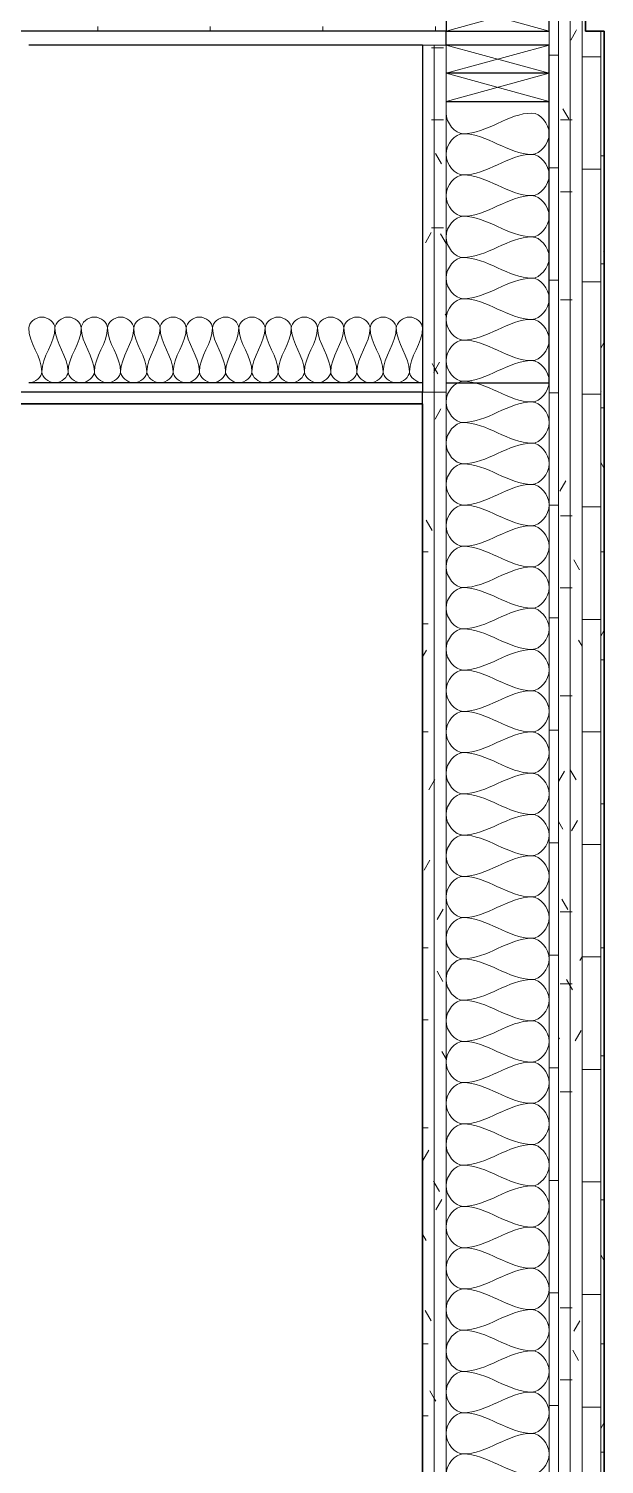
# Model space of a CAD drawing. Header units: inches. Extents: x 6 to 8416, y -388 to 6104.
# Drawn here: x 2981.2 to 3011.9, y 5399.4 to 5476 of the extents above; entities that cross this region are included whole.
import ezdxf

# ---------------------------------------------------------------- set-up
doc = ezdxf.new("R2010")
doc.units = ezdxf.units.IN
doc.header["$MEASUREMENT"] = 0
for name, color, linetype, lineweight in [('A-DETL', 90, 'Continuous', 13), ('A-DETL-GENF', 92, 'Continuous', 13), ('A-FLOR', 192, 'Continuous', 18), ('A-FLOR-MCUT', 51, 'Continuous', 25), ('A-FLOR-PATT', 8, 'Continuous', 35), ('A-WALL', 113, 'Continuous', 25), ('A-WALL-PATT', 111, 'Continuous', 35)]:
    doc.layers.add(name, color=color, linetype=linetype, lineweight=lineweight)
pattern_1 = [(0, (2876.843, 3038.5), (0, 6), []), (90, (2876.843, 3038.5), (-6, 4e-16), [])]
pattern_2 = [(0, (2876.84, 3038.5), (0, 60), [60, 0, 0, 0]), (284.036, (2917.643, 3050.5), (59.99915, -180.000494), [12.369, -235.017]), (284.036, (2915.243, 3050.5), (59.99915, -180.000494), [12.369, -235.017]), (284.036, (2912.843, 3050.5), (59.99915, -180.000494), [12.369, -235.017]), (284.036, (2881.643, 3062.5), (59.99915, -180.000494), [12.369, -235.017]), (284.036, (2879.243, 3062.5), (59.99915, -180.000494), [12.369, -235.017]), (284.036, (2876.843, 3062.5), (59.99915, -180.000494), [12.369, -235.017]), (284.036, (2899.643, 3074.5), (59.99915, -180.000494), [12.369, -235.017]), (284.036, (2897.243, 3074.5), (59.99915, -180.000494), [12.369, -235.017]), (284.036, (2894.843, 3074.5), (59.99915, -180.000494), [12.369, -235.017]), (284.036, (2917.643, 3086.5), (59.99915, -180.000494), [12.369, -235.017]), (284.036, (2915.243, 3086.5), (59.99915, -180.000494), [12.369, -235.017]), (284.036, (2912.843, 3086.5), (59.99915, -180.000494), [12.369, -235.017]), (284.036, (2881.643, 3098.5), (59.99915, -180.000494), [12.369, -235.017]), (284.036, (2879.243, 3098.5), (59.99915, -180.000494), [12.369, -235.017]), (284.036, (2876.843, 3098.5), (59.99915, -180.000494), [12.369, -235.017]), (0, (2876.84, 3044.5), (0, 60), [60, 0, 0, 0]), (0, (2876.84, 3050.5), (0, 60), [60, 0, 0, 0]), (0, (2876.84, 3056.5), (0, 60), [60, 0, 0, 0]), (0, (2876.84, 3062.5), (0, 60), [60, 0, 0, 0]), (0, (2876.84, 3068.5), (0, 60), [60, 0, 0, 0]), (0, (2876.84, 3074.5), (0, 60), [60, 0, 0, 0]), (0, (2876.84, 3080.5), (0, 60), [60, 0, 0, 0]), (0, (2876.84, 3086.5), (0, 60), [60, 0, 0, 0]), (0, (2876.84, 3092.5), (0, 60), [60, 0, 0, 0])]
pattern_3 = [(0, (2876.843, 3038.5), (7.68, 1.92), [0.6336, -5.126, 0.6336, -5.126, -30.72]), (0, (2876.843, 3038.5), (7.68, 1.92), [-11.52, 0.6336, -10.886, 0.6336, -5.126, -13.44]), (0, (2876.843, 3038.5), (7.68, 1.92), [-28.8, 0.6336, -3.206, 0.6336, -8.966]), (120, (2879.723, 3039.46), (-5.5027688, 5.6910751), [0.6336, -5.126, 0.6336, -5.126, -30.72]), (120, (2879.723, 3039.46), (-5.5027688, 5.6910751), [-11.52, 0.6336, -10.886, 0.6336, -5.126, -13.44]), (120, (2879.723, 3039.46), (-5.5027688, 5.6910751), [-28.8, 0.6336, -3.206, 0.6336, -8.966]), (240, (2880.683, 3043.3), (-2.1772312, -7.6110751), [0.6336, -5.126, 0.6336, -5.126, -30.72]), (240, (2880.683, 3043.3), (-2.1772312, -7.6110751), [-11.52, 0.6336, -10.886, 0.6336, -5.126, -13.44]), (240, (2880.683, 3043.3), (-2.1772312, -7.6110751), [-28.8, 0.6336, -3.206, 0.6336, -8.966])]
pattern_4 = [(0, (-102.132, 3038.5), (7.68, 1.92), [0.6336, -5.126, 0.6336, -5.126, -30.72]), (0, (-102.132, 3038.5), (7.68, 1.92), [-11.52, 0.6336, -10.886, 0.6336, -5.126, -13.44]), (0, (-102.132, 3038.5), (7.68, 1.92), [-28.8, 0.6336, -3.206, 0.6336, -8.966]), (120, (-99.252, 3039.46), (-5.5027688, 5.6910751), [0.6336, -5.126, 0.6336, -5.126, -30.72]), (120, (-99.252, 3039.46), (-5.5027688, 5.6910751), [-11.52, 0.6336, -10.886, 0.6336, -5.126, -13.44]), (120, (-99.252, 3039.46), (-5.5027688, 5.6910751), [-28.8, 0.6336, -3.206, 0.6336, -8.966]), (240, (-98.292, 3043.3), (-2.1772312, -7.6110751), [0.6336, -5.126, 0.6336, -5.126, -30.72]), (240, (-98.292, 3043.3), (-2.1772312, -7.6110751), [-11.52, 0.6336, -10.886, 0.6336, -5.126, -13.44]), (240, (-98.292, 3043.3), (-2.1772312, -7.6110751), [-28.8, 0.6336, -3.206, 0.6336, -8.966])]

# ---------------------------------------------------------------- blocks, each defined once
blk = doc.blocks.new('06 Nominal Cut Lumber-Section-AM1 - 2x6 Section-9014713-WALL SECTION - GARAGE')
at = {"layer": 'A-DETL-GENF', "lineweight": 25}
for p, q in [((29.939, 5475.125), (24.439, 5475.125)), ((29.939, 5473.625), (29.939, 5475.125))]:
    blk.add_line(p, q, dxfattribs=at)
at = {"layer": 'A-DETL-GENF'}
for p, q in [((24.439, 5475.125), (29.939, 5473.625)), ((24.439, 5473.625), (29.939, 5475.125))]:
    blk.add_line(p, q, dxfattribs=at)
blk = doc.blocks.new('06 Nominal Cut Lumber-Section-AM1 - 2x6 Section-16986702-WALL SECTION - GARAGE')
at = {"layer": 'A-DETL-GENF', "lineweight": 25}
for p, q in [((29.939, 5473.625), (24.439, 5473.625)), ((29.939, 5472.125), (29.939, 5473.625)), ((24.439, 5472.125), (29.939, 5472.125))]:
    blk.add_line(p, q, dxfattribs=at)
at = {"layer": 'A-DETL-GENF'}
for p, q in [((24.439, 5472.125), (29.939, 5473.625)), ((24.439, 5473.625), (29.939, 5472.125))]:
    blk.add_line(p, q, dxfattribs=at)
blk = doc.blocks.new('06 Nominal Cut Lumber-Section-AM1 - 2x6 Section-V96-WALL SECTION - GARAGE')
at = {"layer": 'A-DETL-GENF', "lineweight": 25}
for p, q in [((24.439, 5477.375), (24.439, 5475.875)), ((29.939, 5477.375), (24.439, 5477.375)), ((29.939, 5475.875), (29.939, 5477.375)), ((24.439, 5475.875), (29.939, 5475.875))]:
    blk.add_line(p, q, dxfattribs=at)
at = {"layer": 'A-DETL-GENF'}
for p, q in [((24.439, 5477.375), (29.939, 5475.875)), ((24.439, 5475.875), (29.939, 5477.375))]:
    blk.add_line(p, q, dxfattribs=at)
blk = doc.blocks.new('09 GypsumWallboardTypeX-Section-AM - 5_8_-20133690-WALL SECTION - GARAGE')
at = {"layer": 'A-DETL-GENF'}
h = blk.add_hatch(dxfattribs=at)
h.set_pattern_fill('FP_39', color=256, style=0, pattern_type=2)
h.set_pattern_definition(pattern_4)
h.paths.add_polyline_path([(24.439, 5456.625), (24.439, 5475.125), (23.814, 5475.125), (23.814, 5456.625)])
for p, q in [((24.439, 5475.125), (23.814, 5475.125)), ((24.439, 5456.625), (24.439, 5475.125)), ((23.814, 5456.625), (24.439, 5456.625))]:
    blk.add_line(p, q, dxfattribs=at)
blk = doc.blocks.new('09 GypsumWallboardTypeX-Section-AM - 5_8_-V97-WALL SECTION - GARAGE')
at = {"layer": 'A-DETL-GENF'}
h = blk.add_hatch(dxfattribs=at)
h.set_pattern_fill('FP_39', color=256, style=0, pattern_type=2)
h.set_pattern_definition(pattern_4)
h.paths.add_polyline_path([(23.814, 5456.625), (23.814, 5475.125), (23.189, 5475.125), (23.189, 5456.625)])
at = {"layer": 'A-DETL-GENF', "lineweight": 25}
blk.add_line((23.189, 5475.125), (23.189, 5456.625), dxfattribs=at)
at = {"layer": 'A-DETL-GENF'}
for p, q in [((23.814, 5475.125), (23.189, 5475.125)), ((23.814, 5456.625), (23.814, 5475.125)), ((23.189, 5456.625), (23.814, 5456.625))]:
    blk.add_line(p, q, dxfattribs=at)

msp = doc.modelspace()

# ---------------------------------------------------------------- hatches: boundary and pattern name
at = {"layer": 'A-FLOR-PATT', "lineweight": 13}
h = msp.add_hatch(dxfattribs=at)
h.set_pattern_fill('FP_36', color=256, style=0, pattern_type=2)
h.set_pattern_definition(pattern_1)
h.paths.add_polyline_path([(3003.41421903, 5475.875), (3003.41421903, 5476.125), (2720.90221903, 5476.125), (2720.90221903, 5475.875), (2964.04621903, 5475.875)])
h = msp.add_hatch(dxfattribs=at)
h.set_pattern_fill('FP_37', color=256, style=0, pattern_type=2)
h.set_pattern_definition(pattern_2)
h.paths.add_polyline_path([(2885.16421903, 5475.125), (3003.41421903, 5475.125), (3003.41421903, 5475.875), (2720.90221903, 5475.875), (2720.90221903, 5475.125), (2882.99821903, 5475.125)])
at = {"layer": 'A-WALL-PATT', "lineweight": 13}
h = msp.add_hatch(dxfattribs=at)
h.set_pattern_fill('FP_37', color=256, style=0, pattern_type=2)
h.set_pattern_definition(pattern_2)
h.paths.add_polyline_path([(3009.41421903, 5475.875), (3009.41421903, 5603.75), (3008.91421903, 5603.75), (3008.91421903, 5475.875)])
h = msp.add_hatch(dxfattribs=at)
h.set_pattern_fill('FP_39', color=256, style=0, pattern_type=2)
h.set_pattern_definition(pattern_3)
h.paths.add_polyline_path([(3009.41421903, 5475.875), (3010.03921903, 5475.875), (3010.03921903, 5603.75), (3009.41421903, 5603.75), (3009.41421903, 5540.396)])
h = msp.add_hatch(dxfattribs=at)
h.set_pattern_fill('FP_39', color=256, style=0, pattern_type=2)
h.set_pattern_definition(pattern_3)
h.paths.add_polyline_path([(3010.03921903, 5475.875), (3010.66421903, 5475.875), (3010.66421903, 5603.75), (3010.03921903, 5603.75), (3010.03921903, 5540.396)])
h = msp.add_hatch(dxfattribs=at)
h.set_pattern_fill('FP_36', color=256, style=0, pattern_type=2)
h.set_pattern_definition(pattern_1)
h.paths.add_polyline_path([(3010.85171903, 5475.875), (3010.85171903, 5476.625), (3011.66421903, 5476.625), (3011.66421903, 5603.75), (3010.66421903, 5603.75), (3010.66421903, 5475.875)])
h = msp.add_hatch(dxfattribs=at)
h.set_pattern_fill('FP_37', color=256, style=0, pattern_type=2)
h.set_pattern_definition(pattern_2)
h.paths.add_polyline_path([(3009.41421903, 5330.25), (3009.41421903, 5475.875), (3008.91421903, 5475.875), (3008.91421903, 5330.25)])
h = msp.add_hatch(dxfattribs=at)
h.set_pattern_fill('FP_39', color=256, style=0, pattern_type=2)
h.set_pattern_definition(pattern_3)
h.paths.add_polyline_path([(3009.41421903, 5330.25), (3010.03921903, 5330.25), (3010.03921903, 5475.875), (3009.41421903, 5475.875), (3009.41421903, 5394.239)])
h = msp.add_hatch(dxfattribs=at)
h.set_pattern_fill('FP_39', color=256, style=0, pattern_type=2)
h.set_pattern_definition(pattern_3)
h.paths.add_polyline_path([(3010.03921903, 5330.25), (3010.66421903, 5330.25), (3010.66421903, 5475.875), (3010.03921903, 5475.875), (3010.03921903, 5394.239)])
h = msp.add_hatch(dxfattribs=at)
h.set_pattern_fill('FP_36', color=256, style=0, pattern_type=2)
h.set_pattern_definition(pattern_1)
h.paths.add_polyline_path([(3011.66421903, 5330.25), (3011.66421903, 5348), (3010.85171903, 5348), (3010.85171903, 5348.75), (3011.66421903, 5348.75), (3011.66421903, 5475.875), (3010.66421903, 5475.875), (3010.66421903, 5330.25)])
h = msp.add_hatch(dxfattribs=at)
h.set_pattern_fill('FP_39', color=256, style=0, pattern_type=2)
h.set_pattern_definition(pattern_3)
h.paths.add_polyline_path([(3011.85171903, 5330.25), (3011.85171903, 5348), (3011.66421903, 5348), (3011.66421903, 5330.25)])
h.paths.add_polyline_path([(3011.85171903, 5348.75), (3011.85171903, 5475.875), (3011.66421903, 5475.875), (3011.66421903, 5348.75)])
h = msp.add_hatch(dxfattribs=at)
h.set_pattern_fill('FP_39', color=256, style=0, pattern_type=2)
h.set_pattern_definition(pattern_3)
h.paths.add_polyline_path([(3002.16421903, 5349), (3002.78921903, 5349), (3002.78921903, 5456.625), (3002.16421903, 5456.625), (3002.16421903, 5394.239)])
h = msp.add_hatch(dxfattribs=at)
h.set_pattern_fill('FP_39', color=256, style=0, pattern_type=2)
h.set_pattern_definition(pattern_3)
h.paths.add_polyline_path([(3003.41421903, 5349), (3003.41421903, 5456.625), (3002.78921903, 5456.625), (3002.78921903, 5349)])

# ---------------------------------------------------------------- linework, layer by layer
at = {"layer": 'A-DETL'}
for points in [[(3004.3308857, 5470.4), (3003.89876488, 5470.4), (3003.41421903, 5470.98145503), (3003.41421903, 5471.5)], [(3007.99755236, 5471.5), (3006.73771453, 5471.5), (3005.59072353, 5470.4), (3004.3308857, 5470.4)], [(3007.99755236, 5469.3), (3008.42967317, 5469.3), (3009.39876488, 5470.4), (3008.42967317, 5471.5), (3007.99755236, 5471.5)], [(3004.3308857, 5468.2), (3003.89876488, 5468.2), (3002.92967317, 5469.3), (3003.89876488, 5470.4), (3004.3308857, 5470.4)], [(3004.3308857, 5470.4), (3005.59072353, 5470.4), (3006.73771453, 5469.3), (3007.99755236, 5469.3)], [(3007.99755236, 5469.3), (3006.73771453, 5469.3), (3005.59072353, 5468.2), (3004.3308857, 5468.2)], [(3007.99755236, 5467.1), (3008.42967317, 5467.1), (3009.39876488, 5468.2), (3008.42967317, 5469.3), (3007.99755236, 5469.3)], [(3004.3308857, 5466), (3003.89876488, 5466), (3002.92967317, 5467.1), (3003.89876488, 5468.2), (3004.3308857, 5468.2)], [(3004.3308857, 5468.2), (3005.59072353, 5468.2), (3006.73771453, 5467.1), (3007.99755236, 5467.1)], [(3007.99755236, 5467.1), (3006.73771453, 5467.1), (3005.59072353, 5466), (3004.3308857, 5466)], [(3007.99755236, 5464.9), (3008.42967317, 5464.9), (3009.39876488, 5466), (3008.42967317, 5467.1), (3007.99755236, 5467.1)], [(3004.3308857, 5463.8), (3003.89876488, 5463.8), (3002.92967317, 5464.9), (3003.89876488, 5466), (3004.3308857, 5466)], [(3004.3308857, 5466), (3005.59072353, 5466), (3006.73771453, 5464.9), (3007.99755236, 5464.9)], [(3007.99755236, 5464.9), (3006.73771453, 5464.9), (3005.59072353, 5463.8), (3004.3308857, 5463.8)], [(3007.99755236, 5462.7), (3008.42967317, 5462.7), (3009.39876488, 5463.8), (3008.42967317, 5464.9), (3007.99755236, 5464.9)], [(3004.3308857, 5461.6), (3003.89876488, 5461.6), (3002.92967317, 5462.7), (3003.89876488, 5463.8), (3004.3308857, 5463.8)], [(3004.3308857, 5463.8), (3005.59072353, 5463.8), (3006.73771453, 5462.7), (3007.99755236, 5462.7)], [(3007.99755236, 5462.7), (3006.73771453, 5462.7), (3005.59072353, 5461.6), (3004.3308857, 5461.6)], [(3007.99755236, 5460.5), (3008.42967317, 5460.5), (3009.39876488, 5461.6), (3008.42967317, 5462.7), (3007.99755236, 5462.7)], [(3004.3308857, 5459.4), (3003.89876488, 5459.4), (3002.92967317, 5460.5), (3003.89876488, 5461.6), (3004.3308857, 5461.6)], [(3004.3308857, 5461.6), (3005.59072353, 5461.6), (3006.73771453, 5460.5), (3007.99755236, 5460.5)], [(2982.56421903, 5460.04166667), (2982.56421903, 5460.31665264), (2981.86421903, 5460.93334736), (2981.16421903, 5460.31665264), (2981.16421903, 5460.04166667)], [(2983.96421903, 5460.04166667), (2983.96421903, 5460.31665264), (2983.26421903, 5460.93334736), (2982.56421903, 5460.31665264), (2982.56421903, 5460.04166667)], [(2985.36421903, 5460.04166667), (2985.36421903, 5460.31665264), (2984.66421903, 5460.93334736), (2983.96421903, 5460.31665264), (2983.96421903, 5460.04166667)], [(2986.76421903, 5460.04166667), (2986.76421903, 5460.31665264), (2986.06421903, 5460.93334736), (2985.36421903, 5460.31665264), (2985.36421903, 5460.04166667)], [(2988.16421903, 5460.04166667), (2988.16421903, 5460.31665264), (2987.46421903, 5460.93334736), (2986.76421903, 5460.31665264), (2986.76421903, 5460.04166667)], [(2989.56421903, 5460.04166667), (2989.56421903, 5460.31665264), (2988.86421903, 5460.93334736), (2988.16421903, 5460.31665264), (2988.16421903, 5460.04166667)], [(2990.96421903, 5460.04166667), (2990.96421903, 5460.31665264), (2990.26421903, 5460.93334736), (2989.56421903, 5460.31665264), (2989.56421903, 5460.04166667)], [(2992.36421903, 5460.04166667), (2992.36421903, 5460.31665264), (2991.66421903, 5460.93334736), (2990.96421903, 5460.31665264), (2990.96421903, 5460.04166667)], [(2993.76421903, 5460.04166667), (2993.76421903, 5460.31665264), (2993.06421903, 5460.93334736), (2992.36421903, 5460.31665264), (2992.36421903, 5460.04166667)], [(2995.16421903, 5460.04166667), (2995.16421903, 5460.31665264), (2994.46421903, 5460.93334736), (2993.76421903, 5460.31665264), (2993.76421903, 5460.04166667)], [(2996.56421903, 5460.04166667), (2996.56421903, 5460.31665264), (2995.86421903, 5460.93334736), (2995.16421903, 5460.31665264), (2995.16421903, 5460.04166667)], [(2997.96421903, 5460.04166667), (2997.96421903, 5460.31665264), (2997.26421903, 5460.93334736), (2996.56421903, 5460.31665264), (2996.56421903, 5460.04166667)], [(2999.36421903, 5460.04166667), (2999.36421903, 5460.31665264), (2998.66421903, 5460.93334736), (2997.96421903, 5460.31665264), (2997.96421903, 5460.04166667)], [(3000.76421903, 5460.04166667), (3000.76421903, 5460.31665264), (3000.06421903, 5460.93334736), (2999.36421903, 5460.31665264), (2999.36421903, 5460.04166667)], [(3002.16421903, 5460.04166667), (3002.16421903, 5460.31665264), (3001.46421903, 5460.93334736), (3000.76421903, 5460.31665264), (3000.76421903, 5460.04166667)], [(3007.99755236, 5460.5), (3006.73771453, 5460.5), (3005.59072353, 5459.4), (3004.3308857, 5459.4)], [(3007.99755236, 5458.3), (3008.42967317, 5458.3), (3009.39876488, 5459.4), (3008.42967317, 5460.5), (3007.99755236, 5460.5)], [(2981.16421903, 5460.04166667), (2981.16421903, 5459.23995168), (2981.86421903, 5458.51004832), (2981.86421903, 5457.70833333)], [(2981.86421903, 5457.70833333), (2981.86421903, 5458.51004832), (2982.56421903, 5459.23995168), (2982.56421903, 5460.04166667)], [(2982.56421903, 5460.04166667), (2982.56421903, 5459.23995168), (2983.26421903, 5458.51004832), (2983.26421903, 5457.70833333)], [(2983.26421903, 5457.70833333), (2983.26421903, 5458.51004832), (2983.96421903, 5459.23995168), (2983.96421903, 5460.04166667)], [(2983.96421903, 5460.04166667), (2983.96421903, 5459.23995168), (2984.66421903, 5458.51004832), (2984.66421903, 5457.70833333)], [(2984.66421903, 5457.70833333), (2984.66421903, 5458.51004832), (2985.36421903, 5459.23995168), (2985.36421903, 5460.04166667)], [(2985.36421903, 5460.04166667), (2985.36421903, 5459.23995168), (2986.06421903, 5458.51004832), (2986.06421903, 5457.70833333)], [(2986.06421903, 5457.70833333), (2986.06421903, 5458.51004832), (2986.76421903, 5459.23995168), (2986.76421903, 5460.04166667)], [(2986.76421903, 5460.04166667), (2986.76421903, 5459.23995168), (2987.46421903, 5458.51004832), (2987.46421903, 5457.70833333)], [(2987.46421903, 5457.70833333), (2987.46421903, 5458.51004832), (2988.16421903, 5459.23995168), (2988.16421903, 5460.04166667)], [(2988.16421903, 5460.04166667), (2988.16421903, 5459.23995168), (2988.86421903, 5458.51004832), (2988.86421903, 5457.70833333)], [(2988.86421903, 5457.70833333), (2988.86421903, 5458.51004832), (2989.56421903, 5459.23995168), (2989.56421903, 5460.04166667)], [(2989.56421903, 5460.04166667), (2989.56421903, 5459.23995168), (2990.26421903, 5458.51004832), (2990.26421903, 5457.70833333)], [(2990.26421903, 5457.70833333), (2990.26421903, 5458.51004832), (2990.96421903, 5459.23995168), (2990.96421903, 5460.04166667)], [(2990.96421903, 5460.04166667), (2990.96421903, 5459.23995168), (2991.66421903, 5458.51004832), (2991.66421903, 5457.70833333)], [(2991.66421903, 5457.70833333), (2991.66421903, 5458.51004832), (2992.36421903, 5459.23995168), (2992.36421903, 5460.04166667)], [(2992.36421903, 5460.04166667), (2992.36421903, 5459.23995168), (2993.06421903, 5458.51004832), (2993.06421903, 5457.70833333)], [(2993.06421903, 5457.70833333), (2993.06421903, 5458.51004832), (2993.76421903, 5459.23995168), (2993.76421903, 5460.04166667)], [(2993.76421903, 5460.04166667), (2993.76421903, 5459.23995168), (2994.46421903, 5458.51004832), (2994.46421903, 5457.70833333)], [(2994.46421903, 5457.70833333), (2994.46421903, 5458.51004832), (2995.16421903, 5459.23995168), (2995.16421903, 5460.04166667)], [(2995.16421903, 5460.04166667), (2995.16421903, 5459.23995168), (2995.86421903, 5458.51004832), (2995.86421903, 5457.70833333)], [(2995.86421903, 5457.70833333), (2995.86421903, 5458.51004832), (2996.56421903, 5459.23995168), (2996.56421903, 5460.04166667)], [(2996.56421903, 5460.04166667), (2996.56421903, 5459.23995168), (2997.26421903, 5458.51004832), (2997.26421903, 5457.70833333)], [(2997.26421903, 5457.70833333), (2997.26421903, 5458.51004832), (2997.96421903, 5459.23995168), (2997.96421903, 5460.04166667)], [(2997.96421903, 5460.04166667), (2997.96421903, 5459.23995168), (2998.66421903, 5458.51004832), (2998.66421903, 5457.70833333)], [(2998.66421903, 5457.70833333), (2998.66421903, 5458.51004832), (2999.36421903, 5459.23995168), (2999.36421903, 5460.04166667)], [(2999.36421903, 5460.04166667), (2999.36421903, 5459.23995168), (3000.06421903, 5458.51004832), (3000.06421903, 5457.70833333)], [(3000.06421903, 5457.70833333), (3000.06421903, 5458.51004832), (3000.76421903, 5459.23995168), (3000.76421903, 5460.04166667)], [(3000.76421903, 5460.04166667), (3000.76421903, 5459.23995168), (3001.46421903, 5458.51004832), (3001.46421903, 5457.70833333)], [(3001.46421903, 5457.70833333), (3001.46421903, 5458.51004832), (3002.16421903, 5459.23995168), (3002.16421903, 5460.04166667)], [(3004.3308857, 5457.2), (3003.89876488, 5457.2), (3002.92967317, 5458.3), (3003.89876488, 5459.4), (3004.3308857, 5459.4)], [(3004.3308857, 5459.4), (3005.59072353, 5459.4), (3006.73771453, 5458.3), (3007.99755236, 5458.3)], [(3007.99755236, 5458.3), (3006.73771453, 5458.3), (3005.59072353, 5457.2), (3004.3308857, 5457.2)], [(3007.99755236, 5456.1), (3008.42967317, 5456.1), (3009.39876488, 5457.2), (3008.42967317, 5458.3), (3007.99755236, 5458.3)], [(2981.86421903, 5457.70833333), (2981.86421903, 5457.43334736), (2981.51421903, 5457.125), (2981.16421903, 5457.125)], [(2983.26421903, 5457.70833333), (2983.26421903, 5457.43334736), (2982.56421903, 5456.81665264), (2981.86421903, 5457.43334736), (2981.86421903, 5457.70833333)], [(2984.66421903, 5457.70833333), (2984.66421903, 5457.43334736), (2983.96421903, 5456.81665264), (2983.26421903, 5457.43334736), (2983.26421903, 5457.70833333)], [(2986.06421903, 5457.70833333), (2986.06421903, 5457.43334736), (2985.36421903, 5456.81665264), (2984.66421903, 5457.43334736), (2984.66421903, 5457.70833333)], [(2987.46421903, 5457.70833333), (2987.46421903, 5457.43334736), (2986.76421903, 5456.81665264), (2986.06421903, 5457.43334736), (2986.06421903, 5457.70833333)], [(2988.86421903, 5457.70833333), (2988.86421903, 5457.43334736), (2988.16421903, 5456.81665264), (2987.46421903, 5457.43334736), (2987.46421903, 5457.70833333)], [(2990.26421903, 5457.70833333), (2990.26421903, 5457.43334736), (2989.56421903, 5456.81665264), (2988.86421903, 5457.43334736), (2988.86421903, 5457.70833333)], [(2991.66421903, 5457.70833333), (2991.66421903, 5457.43334736), (2990.96421903, 5456.81665264), (2990.26421903, 5457.43334736), (2990.26421903, 5457.70833333)], [(2993.06421903, 5457.70833333), (2993.06421903, 5457.43334736), (2992.36421903, 5456.81665264), (2991.66421903, 5457.43334736), (2991.66421903, 5457.70833333)], [(2994.46421903, 5457.70833333), (2994.46421903, 5457.43334736), (2993.76421903, 5456.81665264), (2993.06421903, 5457.43334736), (2993.06421903, 5457.70833333)], [(2995.86421903, 5457.70833333), (2995.86421903, 5457.43334736), (2995.16421903, 5456.81665264), (2994.46421903, 5457.43334736), (2994.46421903, 5457.70833333)], [(2997.26421903, 5457.70833333), (2997.26421903, 5457.43334736), (2996.56421903, 5456.81665264), (2995.86421903, 5457.43334736), (2995.86421903, 5457.70833333)], [(2998.66421903, 5457.70833333), (2998.66421903, 5457.43334736), (2997.96421903, 5456.81665264), (2997.26421903, 5457.43334736), (2997.26421903, 5457.70833333)], [(3000.06421903, 5457.70833333), (3000.06421903, 5457.43334736), (2999.36421903, 5456.81665264), (2998.66421903, 5457.43334736), (2998.66421903, 5457.70833333)], [(3001.46421903, 5457.70833333), (3001.46421903, 5457.43334736), (3000.76421903, 5456.81665264), (3000.06421903, 5457.43334736), (3000.06421903, 5457.70833333)], [(3002.16421903, 5457.125), (3001.83423586, 5457.125), (3001.46421903, 5457.43334736), (3001.46421903, 5457.70833333)], [(3004.3308857, 5455), (3003.89876488, 5455), (3002.92967317, 5456.1), (3003.89876488, 5457.2), (3004.3308857, 5457.2)], [(3004.3308857, 5457.2), (3005.59072353, 5457.2), (3006.73771453, 5456.1), (3007.99755236, 5456.1)], [(3007.99755236, 5456.1), (3006.73771453, 5456.1), (3005.59072353, 5455), (3004.3308857, 5455)], [(3007.99755236, 5453.9), (3008.42967317, 5453.9), (3009.39876488, 5455), (3008.42967317, 5456.1), (3007.99755236, 5456.1)], [(3004.3308857, 5452.8), (3003.89876488, 5452.8), (3002.92967317, 5453.9), (3003.89876488, 5455), (3004.3308857, 5455)], [(3004.3308857, 5455), (3005.59072353, 5455), (3006.73771453, 5453.9), (3007.99755236, 5453.9)], [(3007.99755236, 5453.9), (3006.73771453, 5453.9), (3005.59072353, 5452.8), (3004.3308857, 5452.8)], [(3007.99755236, 5451.7), (3008.42967317, 5451.7), (3009.39876488, 5452.8), (3008.42967317, 5453.9), (3007.99755236, 5453.9)], [(3004.3308857, 5450.6), (3003.89876488, 5450.6), (3002.92967317, 5451.7), (3003.89876488, 5452.8), (3004.3308857, 5452.8)], [(3004.3308857, 5452.8), (3005.59072353, 5452.8), (3006.73771453, 5451.7), (3007.99755236, 5451.7)], [(3007.99755236, 5451.7), (3006.73771453, 5451.7), (3005.59072353, 5450.6), (3004.3308857, 5450.6)], [(3007.99755236, 5449.5), (3008.42967317, 5449.5), (3009.39876488, 5450.6), (3008.42967317, 5451.7), (3007.99755236, 5451.7)], [(3004.3308857, 5448.4), (3003.89876488, 5448.4), (3002.92967317, 5449.5), (3003.89876488, 5450.6), (3004.3308857, 5450.6)], [(3004.3308857, 5450.6), (3005.59072353, 5450.6), (3006.73771453, 5449.5), (3007.99755236, 5449.5)], [(3007.99755236, 5449.5), (3006.73771453, 5449.5), (3005.59072353, 5448.4), (3004.3308857, 5448.4)], [(3007.99755236, 5447.3), (3008.42967317, 5447.3), (3009.39876488, 5448.4), (3008.42967317, 5449.5), (3007.99755236, 5449.5)], [(3004.3308857, 5446.2), (3003.89876488, 5446.2), (3002.92967317, 5447.3), (3003.89876488, 5448.4), (3004.3308857, 5448.4)], [(3004.3308857, 5448.4), (3005.59072353, 5448.4), (3006.73771453, 5447.3), (3007.99755236, 5447.3)], [(3007.99755236, 5447.3), (3006.73771453, 5447.3), (3005.59072353, 5446.2), (3004.3308857, 5446.2)], [(3007.99755236, 5445.1), (3008.42967317, 5445.1), (3009.39876488, 5446.2), (3008.42967317, 5447.3), (3007.99755236, 5447.3)], [(3004.3308857, 5444), (3003.89876488, 5444), (3002.92967317, 5445.1), (3003.89876488, 5446.2), (3004.3308857, 5446.2)], [(3004.3308857, 5446.2), (3005.59072353, 5446.2), (3006.73771453, 5445.1), (3007.99755236, 5445.1)], [(3007.99755236, 5445.1), (3006.73771453, 5445.1), (3005.59072353, 5444), (3004.3308857, 5444)], [(3007.99755236, 5442.9), (3008.42967317, 5442.9), (3009.39876488, 5444), (3008.42967317, 5445.1), (3007.99755236, 5445.1)], [(3004.3308857, 5441.8), (3003.89876488, 5441.8), (3002.92967317, 5442.9), (3003.89876488, 5444), (3004.3308857, 5444)], [(3004.3308857, 5444), (3005.59072353, 5444), (3006.73771453, 5442.9), (3007.99755236, 5442.9)], [(3007.99755236, 5442.9), (3006.73771453, 5442.9), (3005.59072353, 5441.8), (3004.3308857, 5441.8)], [(3007.99755236, 5440.7), (3008.42967317, 5440.7), (3009.39876488, 5441.8), (3008.42967317, 5442.9), (3007.99755236, 5442.9)], [(3004.3308857, 5439.6), (3003.89876488, 5439.6), (3002.92967317, 5440.7), (3003.89876488, 5441.8), (3004.3308857, 5441.8)], [(3004.3308857, 5441.8), (3005.59072353, 5441.8), (3006.73771453, 5440.7), (3007.99755236, 5440.7)], [(3007.99755236, 5440.7), (3006.73771453, 5440.7), (3005.59072353, 5439.6), (3004.3308857, 5439.6)], [(3007.99755236, 5438.5), (3008.42967317, 5438.5), (3009.39876488, 5439.6), (3008.42967317, 5440.7), (3007.99755236, 5440.7)], [(3004.3308857, 5437.4), (3003.89876488, 5437.4), (3002.92967317, 5438.5), (3003.89876488, 5439.6), (3004.3308857, 5439.6)], [(3004.3308857, 5439.6), (3005.59072353, 5439.6), (3006.73771453, 5438.5), (3007.99755236, 5438.5)], [(3007.99755236, 5438.5), (3006.73771453, 5438.5), (3005.59072353, 5437.4), (3004.3308857, 5437.4)], [(3007.99755236, 5436.3), (3008.42967317, 5436.3), (3009.39876488, 5437.4), (3008.42967317, 5438.5), (3007.99755236, 5438.5)], [(3004.3308857, 5435.2), (3003.89876488, 5435.2), (3002.92967317, 5436.3), (3003.89876488, 5437.4), (3004.3308857, 5437.4)], [(3004.3308857, 5437.4), (3005.59072353, 5437.4), (3006.73771453, 5436.3), (3007.99755236, 5436.3)], [(3007.99755236, 5436.3), (3006.73771453, 5436.3), (3005.59072353, 5435.2), (3004.3308857, 5435.2)], [(3007.99755236, 5434.1), (3008.42967317, 5434.1), (3009.39876488, 5435.2), (3008.42967317, 5436.3), (3007.99755236, 5436.3)], [(3004.3308857, 5433), (3003.89876488, 5433), (3002.92967317, 5434.1), (3003.89876488, 5435.2), (3004.3308857, 5435.2)], [(3004.3308857, 5435.2), (3005.59072353, 5435.2), (3006.73771453, 5434.1), (3007.99755236, 5434.1)], [(3007.99755236, 5434.1), (3006.73771453, 5434.1), (3005.59072353, 5433), (3004.3308857, 5433)], [(3007.99755236, 5431.9), (3008.42967317, 5431.9), (3009.39876488, 5433), (3008.42967317, 5434.1), (3007.99755236, 5434.1)], [(3004.3308857, 5430.8), (3003.89876488, 5430.8), (3002.92967317, 5431.9), (3003.89876488, 5433), (3004.3308857, 5433)], [(3004.3308857, 5433), (3005.59072353, 5433), (3006.73771453, 5431.9), (3007.99755236, 5431.9)], [(3007.99755236, 5431.9), (3006.73771453, 5431.9), (3005.59072353, 5430.8), (3004.3308857, 5430.8)], [(3007.99755236, 5429.7), (3008.42967317, 5429.7), (3009.39876488, 5430.8), (3008.42967317, 5431.9), (3007.99755236, 5431.9)], [(3004.3308857, 5428.6), (3003.89876488, 5428.6), (3002.92967317, 5429.7), (3003.89876488, 5430.8), (3004.3308857, 5430.8)], [(3004.3308857, 5430.8), (3005.59072353, 5430.8), (3006.73771453, 5429.7), (3007.99755236, 5429.7)], [(3007.99755236, 5429.7), (3006.73771453, 5429.7), (3005.59072353, 5428.6), (3004.3308857, 5428.6)], [(3007.99755236, 5427.5), (3008.42967317, 5427.5), (3009.39876488, 5428.6), (3008.42967317, 5429.7), (3007.99755236, 5429.7)], [(3004.3308857, 5426.4), (3003.89876488, 5426.4), (3002.92967317, 5427.5), (3003.89876488, 5428.6), (3004.3308857, 5428.6)], [(3004.3308857, 5428.6), (3005.59072353, 5428.6), (3006.73771453, 5427.5), (3007.99755236, 5427.5)], [(3007.99755236, 5427.5), (3006.73771453, 5427.5), (3005.59072353, 5426.4), (3004.3308857, 5426.4)], [(3007.99755236, 5425.3), (3008.42967317, 5425.3), (3009.39876488, 5426.4), (3008.42967317, 5427.5), (3007.99755236, 5427.5)], [(3004.3308857, 5424.2), (3003.89876488, 5424.2), (3002.92967317, 5425.3), (3003.89876488, 5426.4), (3004.3308857, 5426.4)], [(3004.3308857, 5426.4), (3005.59072353, 5426.4), (3006.73771453, 5425.3), (3007.99755236, 5425.3)], [(3007.99755236, 5425.3), (3006.73771453, 5425.3), (3005.59072353, 5424.2), (3004.3308857, 5424.2)], [(3007.99755236, 5423.1), (3008.42967317, 5423.1), (3009.39876488, 5424.2), (3008.42967317, 5425.3), (3007.99755236, 5425.3)], [(3004.3308857, 5422), (3003.89876488, 5422), (3002.92967317, 5423.1), (3003.89876488, 5424.2), (3004.3308857, 5424.2)], [(3004.3308857, 5424.2), (3005.59072353, 5424.2), (3006.73771453, 5423.1), (3007.99755236, 5423.1)], [(3007.99755236, 5423.1), (3006.73771453, 5423.1), (3005.59072353, 5422), (3004.3308857, 5422)], [(3007.99755236, 5420.9), (3008.42967317, 5420.9), (3009.39876488, 5422), (3008.42967317, 5423.1), (3007.99755236, 5423.1)], [(3004.3308857, 5419.8), (3003.89876488, 5419.8), (3002.92967317, 5420.9), (3003.89876488, 5422), (3004.3308857, 5422)], [(3004.3308857, 5422), (3005.59072353, 5422), (3006.73771453, 5420.9), (3007.99755236, 5420.9)], [(3007.99755236, 5420.9), (3006.73771453, 5420.9), (3005.59072353, 5419.8), (3004.3308857, 5419.8)], [(3007.99755236, 5418.7), (3008.42967317, 5418.7), (3009.39876488, 5419.8), (3008.42967317, 5420.9), (3007.99755236, 5420.9)], [(3004.3308857, 5417.6), (3003.89876488, 5417.6), (3002.92967317, 5418.7), (3003.89876488, 5419.8), (3004.3308857, 5419.8)], [(3004.3308857, 5419.8), (3005.59072353, 5419.8), (3006.73771453, 5418.7), (3007.99755236, 5418.7)], [(3007.99755236, 5418.7), (3006.73771453, 5418.7), (3005.59072353, 5417.6), (3004.3308857, 5417.6)], [(3007.99755236, 5416.5), (3008.42967317, 5416.5), (3009.39876488, 5417.6), (3008.42967317, 5418.7), (3007.99755236, 5418.7)], [(3004.3308857, 5415.4), (3003.89876488, 5415.4), (3002.92967317, 5416.5), (3003.89876488, 5417.6), (3004.3308857, 5417.6)], [(3004.3308857, 5417.6), (3005.59072353, 5417.6), (3006.73771453, 5416.5), (3007.99755236, 5416.5)], [(3007.99755236, 5416.5), (3006.73771453, 5416.5), (3005.59072353, 5415.4), (3004.3308857, 5415.4)], [(3007.99755236, 5414.3), (3008.42967317, 5414.3), (3009.39876488, 5415.4), (3008.42967317, 5416.5), (3007.99755236, 5416.5)], [(3004.3308857, 5413.2), (3003.89876488, 5413.2), (3002.92967317, 5414.3), (3003.89876488, 5415.4), (3004.3308857, 5415.4)], [(3004.3308857, 5415.4), (3005.59072353, 5415.4), (3006.73771453, 5414.3), (3007.99755236, 5414.3)], [(3007.99755236, 5414.3), (3006.73771453, 5414.3), (3005.59072353, 5413.2), (3004.3308857, 5413.2)], [(3007.99755236, 5412.1), (3008.42967317, 5412.1), (3009.39876488, 5413.2), (3008.42967317, 5414.3), (3007.99755236, 5414.3)], [(3004.3308857, 5411), (3003.89876488, 5411), (3002.92967317, 5412.1), (3003.89876488, 5413.2), (3004.3308857, 5413.2)], [(3004.3308857, 5413.2), (3005.59072353, 5413.2), (3006.73771453, 5412.1), (3007.99755236, 5412.1)], [(3007.99755236, 5412.1), (3006.73771453, 5412.1), (3005.59072353, 5411), (3004.3308857, 5411)], [(3007.99755236, 5409.9), (3008.42967317, 5409.9), (3009.39876488, 5411), (3008.42967317, 5412.1), (3007.99755236, 5412.1)], [(3004.3308857, 5408.8), (3003.89876488, 5408.8), (3002.92967317, 5409.9), (3003.89876488, 5411), (3004.3308857, 5411)], [(3004.3308857, 5411), (3005.59072353, 5411), (3006.73771453, 5409.9), (3007.99755236, 5409.9)], [(3007.99755236, 5409.9), (3006.73771453, 5409.9), (3005.59072353, 5408.8), (3004.3308857, 5408.8)], [(3007.99755236, 5407.7), (3008.42967317, 5407.7), (3009.39876488, 5408.8), (3008.42967317, 5409.9), (3007.99755236, 5409.9)], [(3004.3308857, 5406.6), (3003.89876488, 5406.6), (3002.92967317, 5407.7), (3003.89876488, 5408.8), (3004.3308857, 5408.8)], [(3004.3308857, 5408.8), (3005.59072353, 5408.8), (3006.73771453, 5407.7), (3007.99755236, 5407.7)], [(3007.99755236, 5407.7), (3006.73771453, 5407.7), (3005.59072353, 5406.6), (3004.3308857, 5406.6)], [(3007.99755236, 5405.5), (3008.42967317, 5405.5), (3009.39876488, 5406.6), (3008.42967317, 5407.7), (3007.99755236, 5407.7)], [(3004.3308857, 5404.4), (3003.89876488, 5404.4), (3002.92967317, 5405.5), (3003.89876488, 5406.6), (3004.3308857, 5406.6)], [(3004.3308857, 5406.6), (3005.59072353, 5406.6), (3006.73771453, 5405.5), (3007.99755236, 5405.5)], [(3007.99755236, 5405.5), (3006.73771453, 5405.5), (3005.59072353, 5404.4), (3004.3308857, 5404.4)], [(3007.99755236, 5403.3), (3008.42967317, 5403.3), (3009.39876488, 5404.4), (3008.42967317, 5405.5), (3007.99755236, 5405.5)], [(3004.3308857, 5402.2), (3003.89876488, 5402.2), (3002.92967317, 5403.3), (3003.89876488, 5404.4), (3004.3308857, 5404.4)], [(3004.3308857, 5404.4), (3005.59072353, 5404.4), (3006.73771453, 5403.3), (3007.99755236, 5403.3)], [(3007.99755236, 5403.3), (3006.73771453, 5403.3), (3005.59072353, 5402.2), (3004.3308857, 5402.2)], [(3007.99755236, 5401.1), (3008.42967317, 5401.1), (3009.39876488, 5402.2), (3008.42967317, 5403.3), (3007.99755236, 5403.3)], [(3004.3308857, 5400), (3003.89876488, 5400), (3002.92967317, 5401.1), (3003.89876488, 5402.2), (3004.3308857, 5402.2)], [(3004.3308857, 5402.2), (3005.59072353, 5402.2), (3006.73771453, 5401.1), (3007.99755236, 5401.1)], [(3007.99755236, 5401.1), (3006.73771453, 5401.1), (3005.59072353, 5400), (3004.3308857, 5400)], [(3007.99755236, 5398.9), (3008.42967317, 5398.9), (3009.39876488, 5400), (3008.42967317, 5401.1), (3007.99755236, 5401.1)], [(3004.3308857, 5397.8), (3003.89876488, 5397.8), (3002.92967317, 5398.9), (3003.89876488, 5400), (3004.3308857, 5400)], [(3004.3308857, 5400), (3005.59072353, 5400), (3006.73771453, 5398.9), (3007.99755236, 5398.9)]]:
    msp.add_open_spline(points, degree=3, dxfattribs=at)
at = {"layer": 'A-FLOR', "lineweight": 35}
msp.add_line((2720.90221903, 5456), (3002.16421903, 5456), dxfattribs=at)
at = {"layer": 'A-FLOR-MCUT'}
for p, q in [((3003.41421903, 5475.875), (2720.90221903, 5475.875)), ((3003.41421903, 5475.125), (3003.41421903, 5475.875)), ((3002.16421903, 5475.125), (2981.16421903, 5475.125)), ((3008.91421903, 5457.125), (3008.91421903, 5472.125)), ((3002.16421903, 5456.625), (2720.90221903, 5456.625)), ((3002.16421903, 5457.125), (2981.16421903, 5457.125)), ((3002.16421903, 5456), (3002.16421903, 5456.625)), ((3003.41421903, 5457.125), (3008.91421903, 5457.125))]:
    msp.add_line(p, q, dxfattribs=at)
at = {"layer": 'A-WALL', "lineweight": 13}
for p, q in [((3009.41421903, 6021), (3009.41421903, 5475.875)), ((3010.03921903, 6021), (3010.03921903, 5475.875)), ((3010.66421903, 6021), (3010.66421903, 5475.875)), ((3008.91421903, 5475.125), (3008.91421903, 5475.875)), ((3009.41421903, 5475.875), (3009.41421903, 5330.25)), ((3010.03921903, 5475.875), (3010.03921903, 5330.25)), ((3010.66421903, 5475.875), (3010.66421903, 5330.25)), ((3011.66421903, 5475.875), (3011.66421903, 5348.75)), ((3002.78921903, 5456.625), (3002.78921903, 5349)), ((3003.41421903, 5456.625), (3003.41421903, 5350.5)), ((3008.91421903, 5457.125), (3008.91421903, 5350.5))]:
    msp.add_line(p, q, dxfattribs=at)
at = {"layer": 'A-WALL', "lineweight": 35}
for p, q in [((3010.85171903, 5475.875), (3010.85171903, 5476.625)), ((3011.85171903, 5475.875), (3010.85171903, 5475.875)), ((3011.85171903, 5348.75), (3011.85171903, 5475.875)), ((3002.16421903, 5456), (3002.16421903, 5349))]:
    msp.add_line(p, q, dxfattribs=at)

# ---------------------------------------------------------------- block references
at = {"layer": 'A-DETL-GENF'}
for name in ['06 Nominal Cut Lumber-Section-AM1 - 2x6 Section-V96-WALL SECTION - GARAGE', '09 GypsumWallboardTypeX-Section-AM - 5_8_-V97-WALL SECTION - GARAGE', '09 GypsumWallboardTypeX-Section-AM - 5_8_-20133690-WALL SECTION - GARAGE', '06 Nominal Cut Lumber-Section-AM1 - 2x6 Section-9014713-WALL SECTION - GARAGE', '06 Nominal Cut Lumber-Section-AM1 - 2x6 Section-16986702-WALL SECTION - GARAGE']:
    msp.add_blockref(name, (2978.97499582, 0), dxfattribs=at)

doc.saveas('drawing.dxf')
